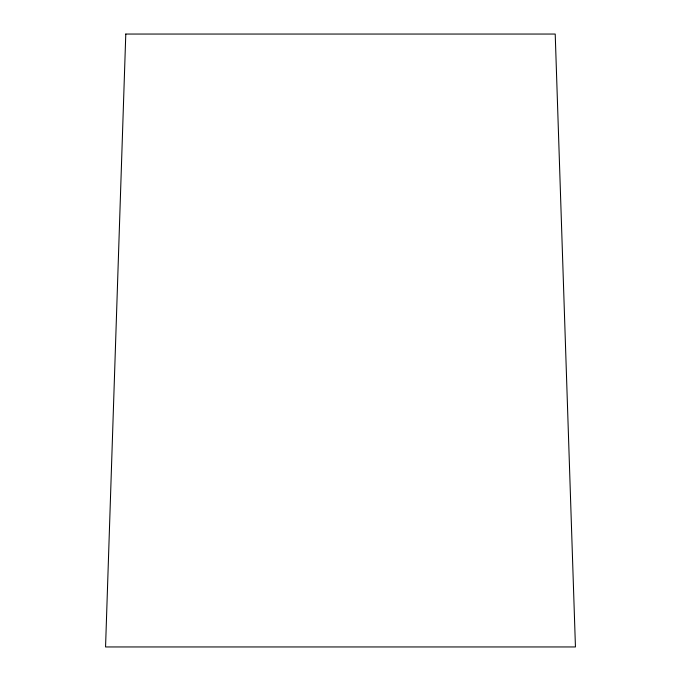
<?xml version="1.0" encoding="UTF-8"?>
<svg xmlns="http://www.w3.org/2000/svg" width="681" height="681" viewBox="0 0 681 681"><rect width="100%" height="100%" fill="white"/><g stroke="black" fill="none" stroke-linecap="round" stroke-linejoin="round"><path stroke-width="1.02" d="M125.789 34.05L105.555 646.95L575.445 646.95L555.211 34.05L125.789 34.05"/></g></svg>
